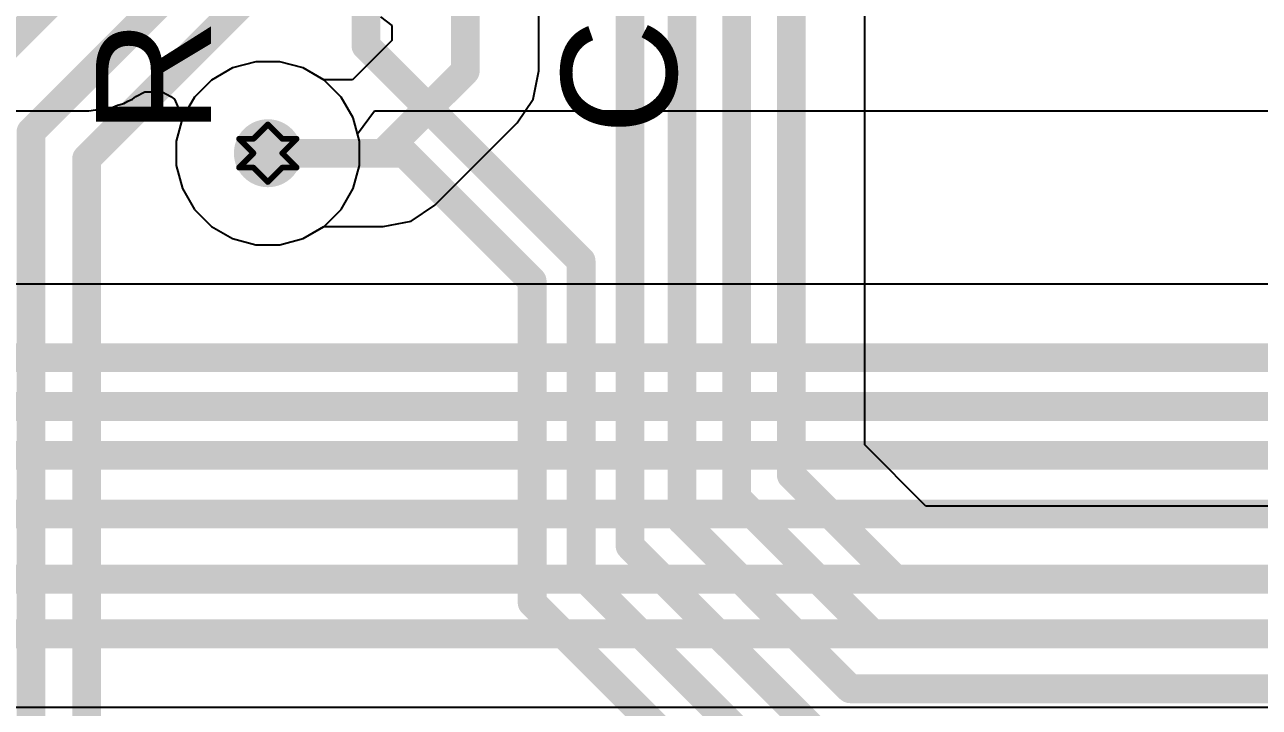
# Model space of a CAD drawing. Header units: inches. Extents: x -3 to 5437, y -3 to 5435.
# Drawn here: x 108.32 to 119.21, y 47.03 to 53.05 of the extents above; entities that cross this region are included whole.
import ezdxf

# ---------------------------------------------------------------- set-up
doc = ezdxf.new("R2010")
doc.units = ezdxf.units.IN
for name, color, linetype in [('Bottom Layer', 5, 'Continuous'), ('Drill Drawing', 1, 'Continuous'), ('GND', 16, 'Continuous'), ('PWR', 76, 'Continuous'), ('Top Layer', 1, 'Continuous'), ('Top Overlay', 2, 'Continuous'), ('Via Holes', 16, 'Continuous')]:
    doc.layers.add(name, color=color, linetype=linetype)
doc.styles.add('Arial', font='', dxfattribs={"height": 0.2})
doc.styles.get('Arial').set_extended_font_data('Arial')

msp = doc.modelspace()

# ---------------------------------------------------------------- hatches: boundary and pattern name
at = {"layer": 'Bottom Layer'}
h = msp.add_hatch(color=5, dxfattribs=at)
edge = h.paths.add_edge_path()
edge.add_arc((110.465, 51.918), 0.3, 0, 360)
at = {"layer": 'GND'}
h = msp.add_hatch(color=16, dxfattribs=at)
edge = h.paths.add_edge_path()
edge.add_arc((110.465, 51.918), 0.3, 0, 360)
at = {"layer": 'PWR'}
h = msp.add_hatch(color=76, dxfattribs=at)
edge = h.paths.add_edge_path()
edge.add_arc((110.465, 51.918), 0.3, 0, 360)
at = {"layer": 'Top Layer'}
h = msp.add_hatch(color=1, dxfattribs=at)
edge = h.paths.add_edge_path()
edge.add_arc((110.465, 51.918), 0.3, 0, 360)
at = {"layer": 'Via Holes'}
h = msp.add_hatch(color=7, dxfattribs=at)
edge = h.paths.add_edge_path()
edge.add_arc((110.465, 51.918), 0.15, 0, 360)

# ---------------------------------------------------------------- linework, layer by layer
at = {"layer": 'Bottom Layer'}
for p, q in [((115.731, 49.343), (115.731, 55.301)), ((116.27, 48.803), (115.731, 49.343)), ((148.768, 48.803), (116.27, 48.803))]:
    msp.add_line(p, q, dxfattribs=at)
for points in [[(115.083, 49.075, 0.254, 0.254, 0), (115.083, 58.476, 0.254, 0.254, 0)], [(114.601, 48.875, 0.254, 0.254, 0), (114.601, 58.347, 0.254, 0.254, 0)], [(114.118, 48.675, 0.254, 0.254, 0), (114.118, 58.219, 0.254, 0.254, 0)], [(113.66, 48.45, 0.254, 0.254, 0), (113.66, 58.049, 0.254, 0.254, 0)], [(107.906, 52.604, 0.254, 0.254, 0), (109.451, 54.149, 0.254, 0.254, 0)], [(111.331, 52.865, 0.254, 0.254, 0), (111.331, 53.925, 0.254, 0.254, 0)], [(108.375, 52.106, 0.254, 0.254, 0), (110.132, 53.863, 0.254, 0.254, 0)], [(108.866, 51.87, 0.254, 0.254, 0), (110.625, 53.629, 0.254, 0.254, 0)], [(111.331, 52.865, 0.254, 0.254, 0), (113.229, 50.967, 0.254, 0.254, 0)], [(108.375, 8.84, 0.254, 0.254, 0), (108.375, 52.106, 0.254, 0.254, 0)], [(108.866, 8.687, 0.254, 0.254, 0), (108.866, 51.87, 0.254, 0.254, 0)], [(110.465, 51.918, 0.254, 0.254, 0), (111.668, 51.918, 0.254, 0.254, 0)], [(111.668, 51.918, 0.254, 0.254, 0), (112.797, 50.789, 0.254, 0.254, 0)], [(113.229, 48.199, 0.254, 0.254, 0), (113.229, 50.967, 0.254, 0.254, 0)], [(112.797, 47.95, 0.254, 0.254, 0), (112.797, 50.789, 0.254, 0.254, 0)], [(115.083, 49.075, 0.254, 0.254, 0), (116.002, 48.156, 0.254, 0.254, 0)], [(114.601, 48.875, 0.254, 0.254, 0), (115.802, 47.673, 0.254, 0.254, 0)], [(114.118, 48.675, 0.254, 0.254, 0), (115.602, 47.19, 0.254, 0.254, 0)], [(113.66, 48.45, 0.254, 0.254, 0), (115.402, 46.708, 0.254, 0.254, 0)], [(113.229, 48.199, 0.254, 0.254, 0), (115.203, 46.225, 0.254, 0.254, 0)], [(116.002, 48.156, 0.254, 0.254, 0), (148.768, 48.156, 0.254, 0.254, 0)], [(112.797, 47.95, 0.254, 0.254, 0), (115.107, 45.639, 0.254, 0.254, 0)], [(115.802, 47.673, 0.254, 0.254, 0), (144.091, 47.673, 0.254, 0.254, 0)], [(115.602, 47.19, 0.254, 0.254, 0), (125.933, 47.19, 0.254, 0.254, 0)]]:
    msp.add_lwpolyline(points, format="xyseb", dxfattribs=at)
for points in [[(111.267, 52.865, 0.127, 0.127, 1), (111.394, 52.865, 0.127, 0.127, 1)], [(111.267, 52.865, 0.127, 0.127, 1), (111.394, 52.865, 0.127, 0.127, 1)], [(108.311, 52.106, 0.127, 0.127, 1), (108.438, 52.106, 0.127, 0.127, 1)], [(108.311, 52.106, 0.127, 0.127, 1), (108.438, 52.106, 0.127, 0.127, 1)], [(108.802, 51.87, 0.127, 0.127, 1), (108.929, 51.87, 0.127, 0.127, 1)], [(108.802, 51.87, 0.127, 0.127, 1), (108.929, 51.87, 0.127, 0.127, 1)], [(110.401, 51.918, 0.127, 0.127, 1), (110.528, 51.918, 0.127, 0.127, 1)], [(111.604, 51.918, 0.127, 0.127, 1), (111.731, 51.918, 0.127, 0.127, 1)], [(111.604, 51.918, 0.127, 0.127, 1), (111.731, 51.918, 0.127, 0.127, 1)], [(113.165, 50.967, 0.127, 0.127, 1), (113.292, 50.967, 0.127, 0.127, 1)], [(113.165, 50.967, 0.127, 0.127, 1), (113.292, 50.967, 0.127, 0.127, 1)], [(112.733, 50.789, 0.127, 0.127, 1), (112.86, 50.789, 0.127, 0.127, 1)], [(112.733, 50.789, 0.127, 0.127, 1), (112.86, 50.789, 0.127, 0.127, 1)], [(115.02, 49.075, 0.127, 0.127, 1), (115.147, 49.075, 0.127, 0.127, 1)], [(115.02, 49.075, 0.127, 0.127, 1), (115.147, 49.075, 0.127, 0.127, 1)], [(114.537, 48.875, 0.127, 0.127, 1), (114.664, 48.875, 0.127, 0.127, 1)], [(114.537, 48.875, 0.127, 0.127, 1), (114.664, 48.875, 0.127, 0.127, 1)], [(114.054, 48.675, 0.127, 0.127, 1), (114.181, 48.675, 0.127, 0.127, 1)], [(114.054, 48.675, 0.127, 0.127, 1), (114.181, 48.675, 0.127, 0.127, 1)], [(113.597, 48.45, 0.127, 0.127, 1), (113.724, 48.45, 0.127, 0.127, 1)], [(113.597, 48.45, 0.127, 0.127, 1), (113.724, 48.45, 0.127, 0.127, 1)], [(113.165, 48.199, 0.127, 0.127, 1), (113.292, 48.199, 0.127, 0.127, 1)], [(113.165, 48.199, 0.127, 0.127, 1), (113.292, 48.199, 0.127, 0.127, 1)], [(115.939, 48.156, 0.127, 0.127, 1), (116.066, 48.156, 0.127, 0.127, 1)], [(115.939, 48.156, 0.127, 0.127, 1), (116.066, 48.156, 0.127, 0.127, 1)], [(112.733, 47.95, 0.127, 0.127, 1), (112.86, 47.95, 0.127, 0.127, 1)], [(112.733, 47.95, 0.127, 0.127, 1), (112.86, 47.95, 0.127, 0.127, 1)], [(115.739, 47.673, 0.127, 0.127, 1), (115.866, 47.673, 0.127, 0.127, 1)], [(115.739, 47.673, 0.127, 0.127, 1), (115.866, 47.673, 0.127, 0.127, 1)], [(115.539, 47.19, 0.127, 0.127, 1), (115.666, 47.19, 0.127, 0.127, 1)], [(115.539, 47.19, 0.127, 0.127, 1), (115.666, 47.19, 0.127, 0.127, 1)]]:
    msp.add_lwpolyline(points, format="xyseb", close=True, dxfattribs=at)
at = {"layer": 'Drill Drawing'}
for points in [[(110.338, 52.045, 0.0508, 0.0508, 0), (110.465, 52.172, 0.0508, 0.0508, 0)], [(110.465, 52.172, 0.0508, 0.0508, 0), (110.592, 52.045, 0.0508, 0.0508, 0)], [(110.211, 52.045, 0.0508, 0.0508, 0), (110.338, 51.918, 0.0508, 0.0508, 0)], [(110.211, 52.045, 0.0508, 0.0508, 0), (110.338, 52.045, 0.0508, 0.0508, 0)], [(110.592, 52.045, 0.0508, 0.0508, 0), (110.719, 52.045, 0.0508, 0.0508, 0)], [(110.592, 51.918, 0.0508, 0.0508, 0), (110.719, 52.045, 0.0508, 0.0508, 0)], [(110.211, 51.791, 0.0508, 0.0508, 0), (110.338, 51.918, 0.0508, 0.0508, 0)], [(110.592, 51.918, 0.0508, 0.0508, 0), (110.719, 51.791, 0.0508, 0.0508, 0)], [(110.211, 51.791, 0.0508, 0.0508, 0), (110.338, 51.791, 0.0508, 0.0508, 0)], [(110.338, 51.791, 0.0508, 0.0508, 0), (110.465, 51.664, 0.0508, 0.0508, 0)], [(110.465, 51.664, 0.0508, 0.0508, 0), (110.592, 51.791, 0.0508, 0.0508, 0)], [(110.592, 51.791, 0.0508, 0.0508, 0), (110.719, 51.791, 0.0508, 0.0508, 0)]]:
    msp.add_lwpolyline(points, format="xyseb", dxfattribs=at)
for points in [[(110.452, 52.172, 0.0254, 0.0254, 1), (110.477, 52.172, 0.0254, 0.0254, 1)], [(110.452, 52.172, 0.0254, 0.0254, 1), (110.477, 52.172, 0.0254, 0.0254, 1)], [(110.198, 52.045, 0.0254, 0.0254, 1), (110.223, 52.045, 0.0254, 0.0254, 1)], [(110.198, 52.045, 0.0254, 0.0254, 1), (110.223, 52.045, 0.0254, 0.0254, 1)], [(110.325, 52.045, 0.0254, 0.0254, 1), (110.35, 52.045, 0.0254, 0.0254, 1)], [(110.325, 52.045, 0.0254, 0.0254, 1), (110.35, 52.045, 0.0254, 0.0254, 1)], [(110.579, 52.045, 0.0254, 0.0254, 1), (110.604, 52.045, 0.0254, 0.0254, 1)], [(110.579, 52.045, 0.0254, 0.0254, 1), (110.604, 52.045, 0.0254, 0.0254, 1)], [(110.706, 52.045, 0.0254, 0.0254, 1), (110.731, 52.045, 0.0254, 0.0254, 1)], [(110.706, 52.045, 0.0254, 0.0254, 1), (110.731, 52.045, 0.0254, 0.0254, 1)], [(110.325, 51.918, 0.0254, 0.0254, 1), (110.35, 51.918, 0.0254, 0.0254, 1)], [(110.325, 51.918, 0.0254, 0.0254, 1), (110.35, 51.918, 0.0254, 0.0254, 1)], [(110.579, 51.918, 0.0254, 0.0254, 1), (110.604, 51.918, 0.0254, 0.0254, 1)], [(110.579, 51.918, 0.0254, 0.0254, 1), (110.604, 51.918, 0.0254, 0.0254, 1)], [(110.198, 51.791, 0.0254, 0.0254, 1), (110.223, 51.791, 0.0254, 0.0254, 1)], [(110.198, 51.791, 0.0254, 0.0254, 1), (110.223, 51.791, 0.0254, 0.0254, 1)], [(110.325, 51.791, 0.0254, 0.0254, 1), (110.35, 51.791, 0.0254, 0.0254, 1)], [(110.325, 51.791, 0.0254, 0.0254, 1), (110.35, 51.791, 0.0254, 0.0254, 1)], [(110.579, 51.791, 0.0254, 0.0254, 1), (110.604, 51.791, 0.0254, 0.0254, 1)], [(110.579, 51.791, 0.0254, 0.0254, 1), (110.604, 51.791, 0.0254, 0.0254, 1)], [(110.706, 51.791, 0.0254, 0.0254, 1), (110.731, 51.791, 0.0254, 0.0254, 1)], [(110.706, 51.791, 0.0254, 0.0254, 1), (110.731, 51.791, 0.0254, 0.0254, 1)], [(110.452, 51.664, 0.0254, 0.0254, 1), (110.477, 51.664, 0.0254, 0.0254, 1)], [(110.452, 51.664, 0.0254, 0.0254, 1), (110.477, 51.664, 0.0254, 0.0254, 1)]]:
    msp.add_lwpolyline(points, format="xyseb", close=True, dxfattribs=at)
at = {"layer": 'GND'}
for p, q in [((110.358, 52.726), (110.153, 52.671)), ((110.571, 52.726), (110.358, 52.726)), ((110.776, 52.671), (110.571, 52.726)), ((110.153, 52.671), (109.968, 52.564)), ((110.961, 52.564), (110.776, 52.671)), ((109.968, 52.564), (109.818, 52.414)), ((111.111, 52.414), (110.961, 52.564)), ((109.818, 52.414), (109.712, 52.229)), ((111.218, 52.229), (111.111, 52.414)), ((109.712, 52.229), (109.657, 52.024)), ((111.273, 52.024), (111.218, 52.229)), ((109.657, 52.024), (109.657, 51.811)), ((111.273, 51.811), (111.273, 52.024)), ((109.657, 51.811), (109.712, 51.606)), ((111.218, 51.606), (111.273, 51.811)), ((109.712, 51.606), (109.818, 51.421)), ((111.111, 51.421), (111.218, 51.606)), ((109.818, 51.421), (109.968, 51.271)), ((110.961, 51.271), (111.111, 51.421)), ((109.968, 51.271), (110.153, 51.165)), ((110.776, 51.165), (110.961, 51.271)), ((110.153, 51.165), (110.358, 51.11)), ((110.358, 51.11), (110.571, 51.11)), ((110.571, 51.11), (110.776, 51.165))]:
    msp.add_line(p, q, dxfattribs=at)
at = {"layer": 'PWR'}
for p, q in [((109.269, 52.395), (109.301, 52.42)), ((109.301, 52.42), (109.378, 52.461)), ((109.378, 52.461), (109.531, 52.461)), ((109.531, 52.461), (109.609, 52.42)), ((109.609, 52.42), (109.641, 52.395)), ((77.07, 52.292), (108.884, 52.292)), ((108.884, 52.292), (108.943, 52.3)), ((108.943, 52.3), (109.001, 52.301)), ((109.001, 52.301), (109.042, 52.313)), ((109.042, 52.313), (109.083, 52.318)), ((109.083, 52.318), (109.138, 52.341)), ((109.138, 52.341), (109.194, 52.357)), ((109.194, 52.357), (109.23, 52.379)), ((109.23, 52.379), (109.269, 52.395)), ((109.641, 52.395), (109.712, 52.229)), ((111.255, 52.089), (111.406, 52.292)), ((111.406, 52.292), (124.116, 52.292)), ((109.712, 52.229), (109.657, 52.024)), ((111.273, 52.024), (111.255, 52.089)), ((109.657, 52.024), (109.657, 51.811)), ((111.273, 51.811), (111.273, 52.024)), ((109.657, 51.811), (109.712, 51.606)), ((111.218, 51.606), (111.273, 51.811)), ((109.712, 51.606), (109.818, 51.421)), ((111.111, 51.421), (111.218, 51.606)), ((109.818, 51.421), (109.968, 51.271)), ((110.961, 51.271), (111.111, 51.421)), ((109.968, 51.271), (110.153, 51.165)), ((110.776, 51.165), (110.961, 51.271)), ((110.153, 51.165), (110.358, 51.11)), ((110.358, 51.11), (110.571, 51.11)), ((110.571, 51.11), (110.776, 51.165))]:
    msp.add_line(p, q, dxfattribs=at)
at = {"layer": 'Top Layer'}
for p, q in [((112.854, 52.644), (112.854, 55.334)), ((111.458, 53.122), (111.559, 53.045)), ((111.559, 53.045), (111.559, 52.912)), ((111.559, 52.912), (111.212, 52.565)), ((110.358, 52.726), (110.153, 52.671)), ((110.571, 52.726), (110.358, 52.726)), ((110.776, 52.671), (110.571, 52.726)), ((110.153, 52.671), (109.968, 52.564)), ((110.959, 52.565), (110.776, 52.671)), ((112.805, 52.396), (112.854, 52.644)), ((109.968, 52.564), (109.818, 52.414)), ((111.212, 52.565), (110.959, 52.565)), ((109.818, 52.414), (109.712, 52.229)), ((112.664, 52.186), (112.805, 52.396)), ((109.712, 52.229), (109.657, 52.024)), ((111.938, 51.46), (112.664, 52.186)), ((109.657, 52.024), (109.657, 51.811)), ((109.657, 51.811), (109.712, 51.606)), ((109.712, 51.606), (109.818, 51.421)), ((109.818, 51.421), (109.968, 51.271)), ((111.728, 51.319), (111.938, 51.46)), ((111.481, 51.27), (111.728, 51.319)), ((109.968, 51.271), (110.153, 51.165)), ((110.776, 51.165), (110.959, 51.27)), ((110.959, 51.27), (111.481, 51.27)), ((110.153, 51.165), (110.358, 51.11)), ((110.358, 51.11), (110.571, 51.11)), ((110.571, 51.11), (110.776, 51.165)), ((119.4, 50.761), (107.599, 50.761)), ((106.374, 47.027), (142.498, 47.027))]:
    msp.add_line(p, q, dxfattribs=at)
for points in [[(112.207, 52.644, 0.254, 0.254, 0), (112.207, 56.394, 0.254, 0.254, 0)], [(111.481, 51.918, 0.254, 0.254, 0), (112.207, 52.644, 0.254, 0.254, 0)], [(110.465, 51.918, 0.254, 0.254, 0), (111.481, 51.918, 0.254, 0.254, 0)], [(107.331, 50.114, 0.254, 0.254, 0), (119.669, 50.114, 0.254, 0.254, 0)], [(107.152, 49.682, 0.254, 0.254, 0), (118.809, 49.682, 0.254, 0.254, 0)], [(118.809, 49.682, 0.254, 0.254, 0), (119.847, 49.682, 0.254, 0.254, 0)], [(106.878, 49.25, 0.254, 0.254, 0), (118.988, 49.25, 0.254, 0.254, 0)], [(118.988, 49.25, 0.254, 0.254, 0), (120.026, 49.25, 0.254, 0.254, 0)], [(106.664, 48.733, 0.254, 0.254, 0), (136.609, 48.733, 0.254, 0.254, 0)], [(106.501, 48.158, 0.254, 0.254, 0), (140.658, 48.158, 0.254, 0.254, 0)], [(106.374, 47.675, 0.254, 0.254, 0), (142.498, 47.675, 0.254, 0.254, 0)]]:
    msp.add_lwpolyline(points, format="xyseb", dxfattribs=at)
for points in [[(112.143, 52.644, 0.127, 0.127, 1), (112.27, 52.644, 0.127, 0.127, 1)], [(112.143, 52.644, 0.127, 0.127, 1), (112.27, 52.644, 0.127, 0.127, 1)], [(110.401, 51.918, 0.127, 0.127, 1), (110.528, 51.918, 0.127, 0.127, 1)], [(111.417, 51.918, 0.127, 0.127, 1), (111.544, 51.918, 0.127, 0.127, 1)], [(111.417, 51.918, 0.127, 0.127, 1), (111.544, 51.918, 0.127, 0.127, 1)], [(118.745, 49.682, 0.127, 0.127, 1), (118.872, 49.682, 0.127, 0.127, 1)], [(118.745, 49.682, 0.127, 0.127, 1), (118.872, 49.682, 0.127, 0.127, 1)], [(118.924, 49.25, 0.127, 0.127, 1), (119.051, 49.25, 0.127, 0.127, 1)], [(118.924, 49.25, 0.127, 0.127, 1), (119.051, 49.25, 0.127, 0.127, 1)]]:
    msp.add_lwpolyline(points, format="xyseb", close=True, dxfattribs=at)

# ---------------------------------------------------------------- texts
at = {"layer": 'Top Overlay', "style": 'Arial'}
for s, p in [('R31', (109.963, 52.079)), ('C31', (114.071, 52.079))]:
    msp.add_text(s, height=1.016, rotation=90, dxfattribs=at).set_placement(p)

doc.saveas('drawing.dxf')
